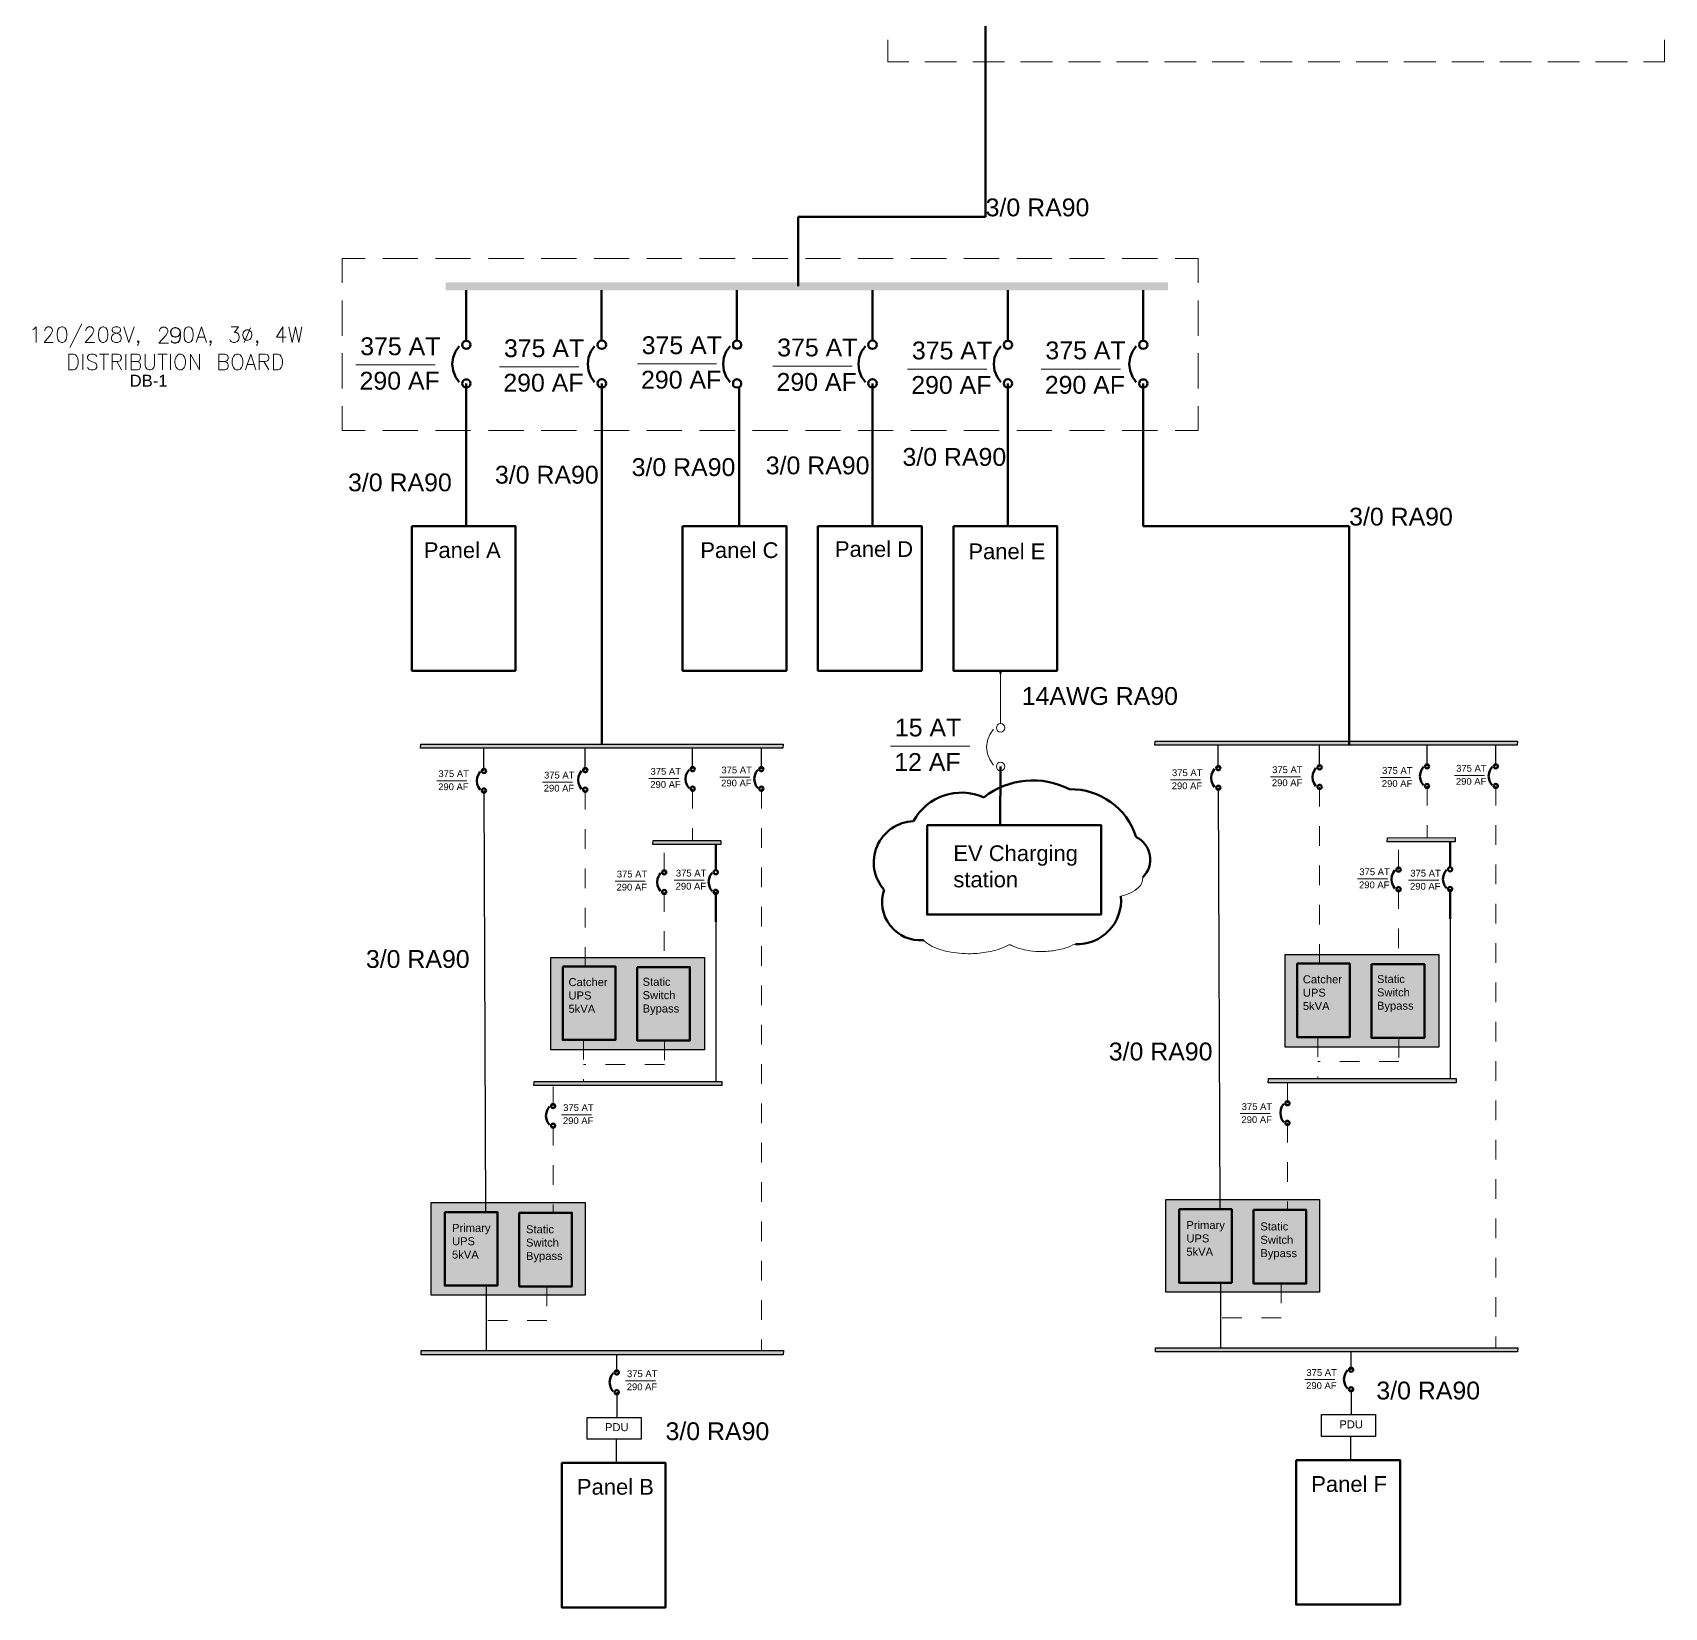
# Model space of a CAD drawing. Header units: inches. Extents: x 17.7 to 26.4, y 6.6 to 22.4.
# Drawn here: x 17.73 to 26.03, y 6.63 to 14.64 of the extents above; entities that cross this region are included whole.
import ezdxf

# ---------------------------------------------------------------- set-up
doc = ezdxf.new("R2010")
doc.units = ezdxf.units.IN
doc.header["$LTSCALE"] = 0.2
doc.header["$MEASUREMENT"] = 0
doc.linetypes.add('ACAD_ISO02W100', pattern=[15, 12, -3])
doc.linetypes.add('HIDDEN', pattern=[0.375, 0.25, -0.125])
doc.layers.add('dotted', color=7, linetype='HIDDEN', lineweight=18)
doc.layers.add('Layer 1', color=7, linetype='Continuous', lineweight=15)
doc.layers.add('PDF_Geometry', color=7, linetype='Continuous')
doc.layers.add('PDF_Solid Fills', color=7, linetype='Continuous')
doc.styles.get("Standard").update_dxf_attribs({"font": 'arial.ttf'})

msp = doc.modelspace()

# ---------------------------------------------------------------- hatches: boundary and pattern name
at = {"transparency": 33554457}
h = msp.add_hatch(color=4, dxfattribs=at)
h.dxf.hatch_style = 1
h.paths.add_polyline_path([(20.3646, 9.9382), (21.1466, 9.9382), (21.1466, 9.4673), (20.3646, 9.4673)])
h = msp.add_hatch(color=4, dxfattribs=at)
h.dxf.hatch_style = 1
h.paths.add_polyline_path([(24.1, 9.9526), (24.882, 9.9526), (24.882, 9.4817), (24.1, 9.4817)])
h = msp.add_hatch(color=4, dxfattribs=at)
h.dxf.hatch_style = 1
h.paths.add_polyline_path([(19.7572, 8.6917), (20.5392, 8.6917), (20.5392, 8.2208), (19.7572, 8.2208)])
h = msp.add_hatch(color=4, dxfattribs=at)
h.dxf.hatch_style = 1
h.paths.add_polyline_path([(23.4926, 8.7061), (24.2746, 8.7061), (24.2746, 8.2352), (23.4926, 8.2352)])
at = {"layer": 'PDF_Solid Fills', "true_color": 0x808080}
h = msp.add_hatch(color=8, dxfattribs=at)
h.dxf.hatch_style = 1
h.paths.add_polyline_path([(19.7033, 11.0233), (21.5462, 11.0233), (21.5456, 11.0025), (19.7028, 11.0025)])
h = msp.add_hatch(color=8, dxfattribs=at)
h.dxf.hatch_style = 1
h.paths.add_polyline_path([(23.4387, 11.0376), (25.2815, 11.0376), (25.281, 11.0168), (23.4381, 11.0168)])
h = msp.add_hatch(color=8, dxfattribs=at)
h.dxf.hatch_style = 1
h.paths.add_polyline_path([(24.6202, 10.547), (24.9655, 10.5475), (24.965, 10.5267), (24.6197, 10.5262)])
h = msp.add_hatch(color=8, dxfattribs=at)
h.dxf.hatch_style = 1
h.paths.add_polyline_path([(20.8849, 10.5327), (21.2302, 10.5331), (21.2296, 10.5123), (20.8843, 10.5119)])
h = msp.add_hatch(color=8, dxfattribs=at)
h.dxf.hatch_style = 1
h.paths.add_polyline_path([(20.2796, 9.3071), (21.2351, 9.3071), (21.2346, 9.2863), (20.2791, 9.2863)])
h = msp.add_hatch(color=8, dxfattribs=at)
h.dxf.hatch_style = 1
h.paths.add_polyline_path([(24.015, 9.3214), (24.9705, 9.3214), (24.9699, 9.3006), (24.0144, 9.3006)])
h = msp.add_hatch(color=8, dxfattribs=at)
h.dxf.hatch_style = 1
h.paths.add_polyline_path([(19.7054, 7.9381), (21.5482, 7.9381), (21.5477, 7.9173), (19.7048, 7.9173)])
h = msp.add_hatch(color=8, dxfattribs=at)
h.dxf.hatch_style = 1
h.paths.add_polyline_path([(23.4408, 7.9524), (25.2836, 7.9524), (25.283, 7.9316), (23.4402, 7.9316)])

# ---------------------------------------------------------------- linework, layer by layer
at = {"linetype": 'ACAD_ISO02W100', "lineweight": 90}
for p, q in [((22.5768, 14.7002), (22.5768, 13.704)), ((19.9351, 12.8569), (19.9351, 12.5586)), ((20.6243, 12.8573), (20.6243, 12.5586)), ((21.3234, 12.8374), (21.3234, 12.5586)), ((22.0009, 12.8573), (22.0009, 12.5586)), ((22.6901, 12.8569), (22.6901, 12.5586)), ((23.3784, 12.8569), (23.3784, 12.5586)), ((19.9351, 12.5586), (19.9351, 12.3895)), ((21.3234, 12.5586), (21.3234, 12.1313)), ((22.0009, 12.5586), (22.0009, 12.1313)), ((22.6901, 12.5586), (22.6901, 12.1313)), ((23.3784, 12.5586), (23.3784, 12.1313)), ((19.9351, 12.3895), (19.9351, 12.1313)), ((21.2039, 10.2714), (21.2039, 10.1196)), ((24.9393, 10.2857), (24.9393, 10.134))]:
    msp.add_line(p, q, dxfattribs=at)
at = {"lineweight": 90}
for p, q in [((22.5768, 13.704), (21.6229, 13.704)), ((21.6229, 13.704), (21.6229, 13.3512)), ((20.6243, 12.5586), (20.6243, 11.0233)), ((23.3784, 12.1313), (24.4257, 12.1313)), ((24.4257, 12.1313), (24.4257, 11.0168)), ((22.653, 11.3822), (22.653, 11.3963)), ((22.653, 10.9089), (22.6508, 10.6108))]:
    msp.add_line(p, q, dxfattribs=at)
for p, q in [((20.0354, 8.2691), (20.0354, 7.9381)), ((23.7707, 8.2835), (23.7707, 7.9524)), ((20.7003, 7.8271), (20.7003, 7.9173)), ((24.4357, 7.8414), (24.4357, 7.9316)), ((20.7003, 7.727), (20.7003, 7.599)), ((24.4357, 7.7413), (24.4357, 7.6133)), ((20.6967, 7.4875), (20.6967, 7.3693)), ((24.4321, 7.5018), (24.4321, 7.3837))]:
    msp.add_line(p, q)
msp.add_lwpolyline([(22.2791, 10.6108), (23.1641, 10.6108), (23.1641, 10.1562), (22.2791, 10.1562)], close=True, dxfattribs=at)
at = {"color": 251, "true_color": 0x636466}
for points in [[(20.3646, 9.9382), (21.1466, 9.9382), (21.1466, 9.4673), (20.3646, 9.4673)], [(24.1, 9.9526), (24.882, 9.9526), (24.882, 9.4817), (24.1, 9.4817)]]:
    msp.add_lwpolyline(points, close=True, dxfattribs=at)
for points in [[(20.3646, 9.9382), (21.1466, 9.9382), (21.1466, 9.4673), (20.3646, 9.4673)], [(24.1, 9.9526), (24.882, 9.9526), (24.882, 9.4817), (24.1, 9.4817)], [(19.7572, 8.6917), (20.5392, 8.6917), (20.5392, 8.2208), (19.7572, 8.2208)], [(23.4926, 8.7061), (24.2746, 8.7061), (24.2746, 8.2352), (23.4926, 8.2352)], [(20.5504, 7.599), (20.8251, 7.599), (20.8251, 7.4875), (20.5504, 7.4875)], [(24.2858, 7.6133), (24.5604, 7.6133), (24.5604, 7.5018), (24.2858, 7.5018)]]:
    msp.add_lwpolyline(points, close=True)
at = {"lineweight": 90}
for centre, radius, start, end in [((22.8177, 10.4367), 0.4019, 62.43099, 128.34817), ((23.0118, 10.4474), 0.3457, 17.31374, 91.35612), ((22.4546, 10.4972), 0.279, 65.93936, 151.43858), ((22.2171, 10.4212), 0.2095, 92.06174, 221.71025), ((23.2881, 10.436), 0.1263, 314.60708, 64.81324), ((22.2437, 10.2191), 0.1935, 161.09181, 274.83103), ((23.0416, 10.2292), 0.2244, 267.86789, 5.01698)]:
    msp.add_arc(centre, radius, start, end, dxfattribs=at)
at = {"layer": 'dotted'}
for p, q in [((20.5402, 10.7907), (20.5402, 9.8926)), ((21.0865, 10.7957), (21.0865, 10.533)), ((21.436, 10.7957), (21.436, 7.9381)), ((24.2756, 10.8051), (24.2756, 9.9069)), ((24.8219, 10.81), (24.8219, 10.5473)), ((25.1714, 10.81), (25.1714, 7.9524)), ((20.9417, 10.3707), (20.9417, 10.5126)), ((24.6771, 10.3851), (24.6771, 10.5269)), ((20.9417, 10.2707), (20.9417, 9.8881)), ((24.6771, 10.285), (24.6771, 9.9024)), ((20.5309, 9.5186), (20.5309, 9.3071)), ((20.9427, 9.5147), (20.9427, 9.3942)), ((24.2663, 9.533), (24.2663, 9.3214)), ((24.678, 9.529), (24.678, 9.4085)), ((20.9427, 9.3942), (20.5309, 9.3942)), ((24.678, 9.4085), (24.2663, 9.4085)), ((24.1122, 9.1966), (24.1122, 9.3006)), ((20.3769, 9.1823), (20.3769, 9.2863)), ((20.3769, 9.0822), (20.3769, 8.6392)), ((24.1122, 9.0965), (24.1122, 8.6535)), ((20.3449, 8.2652), (20.3449, 8.0914)), ((24.0803, 8.2795), (24.0803, 8.1057)), ((20.3449, 8.0914), (20.0354, 8.0914)), ((24.0803, 8.1057), (23.7707, 8.1057))]:
    msp.add_line(p, q, dxfattribs=at)
at = {"layer": 'Layer 1'}
for points, knots in [([(23.3768, 10.3461), (23.3761, 10.3213), (23.3681, 10.3066), (23.3554, 10.2948), (23.3297, 10.271), (23.2981, 10.2584), (23.2651, 10.2488)], [0, 0, 0, 0, 1, 1, 1, 2, 2, 2, 2]), ([(23.0332, 10.0049), (23.0288, 10.0047), (23.0239, 10.0037), (23.02, 10.0016), (22.9888, 9.9849), (22.9551, 9.9771), (22.9204, 9.9722), (22.8962, 9.9688), (22.8719, 9.9672), (22.8475, 9.9681), (22.8068, 9.9697), (22.7669, 9.976), (22.7285, 9.99), (22.7211, 9.9927), (22.7139, 9.9962), (22.7069, 9.9998), (22.7013, 10.0028), (22.6964, 10.0029), (22.6907, 9.9998), (22.6589, 9.9823), (22.6245, 9.9723), (22.5891, 9.9659), (22.5601, 9.9607), (22.531, 9.9576), (22.5014, 9.9571), (22.4621, 9.9566), (22.4233, 9.96), (22.385, 9.968), (22.3536, 9.9746), (22.3231, 9.9839), (22.2949, 9.9996), (22.2819, 10.0068), (22.27, 10.0153), (22.26, 10.0263)], [7, 7, 7, 7, 8, 8, 8, 9, 9, 9, 10, 10, 10, 11, 11, 11, 12, 12, 12, 13, 13, 13, 14, 14, 14, 15, 15, 15, 16, 16, 16, 17, 17, 17, 18, 18, 18, 18])]:
    msp.add_open_spline(points, degree=3, knots=knots, dxfattribs=at)
at = {"layer": 'PDF_Geometry', "lineweight": 9}
for points in [[(22.1859, 14.4927), (22.0792, 14.4927), (22.0792, 14.6043)], [(26.0292, 14.6043), (26.0292, 14.4927), (25.9225, 14.4927)], [(22.4293, 14.4927), (22.2676, 14.4927)], [(22.6726, 14.4927), (22.5109, 14.4927)], [(22.9176, 14.4927), (22.7542, 14.4927)], [(23.1609, 14.4927), (22.9976, 14.4927)], [(23.4042, 14.4927), (23.2426, 14.4927)], [(23.6476, 14.4927), (23.4859, 14.4927)], [(23.8925, 14.4927), (23.7292, 14.4927)], [(24.1359, 14.4927), (23.9726, 14.4927)], [(24.3792, 14.4927), (24.2176, 14.4927)], [(24.6225, 14.4927), (24.4609, 14.4927)], [(24.8676, 14.4927), (24.7042, 14.4927)], [(25.1109, 14.4927), (24.9475, 14.4927)], [(25.3542, 14.4927), (25.1925, 14.4927)], [(25.5975, 14.4927), (25.4359, 14.4927)], [(25.8425, 14.4927), (25.6792, 14.4927)], [(19.303, 13.369), (19.303, 13.4921), (19.4206, 13.4921)], [(19.5107, 13.4921), (19.6889, 13.4921)], [(19.7789, 13.4921), (19.9572, 13.4921)], [(20.0472, 13.4921), (20.2272, 13.4921)], [(20.3154, 13.4921), (20.4955, 13.4921)], [(20.5855, 13.4921), (20.7637, 13.4921)], [(20.8538, 13.4921), (21.032, 13.4921)], [(21.122, 13.4921), (21.3021, 13.4921)], [(21.3903, 13.4921), (21.5703, 13.4921)], [(21.6604, 13.4921), (21.8386, 13.4921)], [(21.9286, 13.4921), (22.1068, 13.4921)], [(22.1968, 13.4921), (22.3769, 13.4921)], [(22.4651, 13.4921), (22.6452, 13.4921)], [(22.7352, 13.4921), (22.9134, 13.4921)], [(23.0034, 13.4921), (23.1817, 13.4921)], [(23.2717, 13.4921), (23.4518, 13.4921)], [(23.54, 13.4921), (23.6576, 13.4921), (23.6576, 13.369)], [(19.303, 13.0989), (19.303, 13.279)], [(23.6576, 13.279), (23.6576, 13.0989)], [(17.7292, 13.1305), (17.7359, 13.1338), (17.7475, 13.1455), (17.7475, 13.0655)], [(17.7909, 13.1255), (17.7909, 13.1305), (17.7942, 13.1372), (17.7975, 13.1405), (17.8042, 13.1455), (17.8175, 13.1455), (17.8242, 13.1405), (17.8275, 13.1372), (17.8309, 13.1305), (17.8309, 13.1222), (17.8275, 13.1155), (17.8209, 13.1039), (17.7875, 13.0655), (17.8342, 13.0655)], [(17.9792, 13.1605), (17.9192, 13.0405)], [(17.9992, 13.1255), (17.9992, 13.1305), (18.0025, 13.1372), (18.0059, 13.1405), (18.0142, 13.1455), (18.0275, 13.1455), (18.0342, 13.1405), (18.0376, 13.1372), (18.0409, 13.1305), (18.0409, 13.1222), (18.0376, 13.1155), (18.0309, 13.1039), (17.9959, 13.0655), (18.0442, 13.0655)], [(18.1925, 13.1455), (18.2192, 13.0655), (18.2459, 13.1455)], [(18.3752, 13.1227), (18.3752, 13.1277), (18.3785, 13.1344), (18.3819, 13.1377), (18.3885, 13.1427), (18.4036, 13.1427), (18.4102, 13.1377), (18.4135, 13.1344), (18.4169, 13.1277), (18.4169, 13.1193), (18.4135, 13.1127), (18.4069, 13.101), (18.3719, 13.0627), (18.4202, 13.0627)], [(18.5608, 13.0655), (18.5875, 13.1455), (18.6142, 13.0655)], [(18.7392, 13.1455), (18.7759, 13.1455), (18.7558, 13.1155), (18.7659, 13.1155), (18.7725, 13.1105), (18.7759, 13.1072), (18.7792, 13.0955), (18.7792, 13.0888), (18.7759, 13.0772), (18.7692, 13.0705), (18.7592, 13.0655), (18.7492, 13.0655), (18.7392, 13.0705), (18.7358, 13.0739), (18.7325, 13.0805)], [(18.8375, 13.1405), (18.8058, 13.0655)], [(19.0025, 13.0655), (19.0025, 13.1455), (18.9692, 13.0922), (19.0192, 13.0922)], [(19.0325, 13.1455), (19.0492, 13.0655), (19.0658, 13.1455), (19.0825, 13.0655), (19.0992, 13.1455)], [(18.2692, 13.0705), (18.2659, 13.0655), (18.2625, 13.0705), (18.2659, 13.0739), (18.2692, 13.0705), (18.2692, 13.0622), (18.2659, 13.0555), (18.2625, 13.0505)], [(18.5709, 13.0922), (18.6042, 13.0922)], [(18.6375, 13.0705), (18.6342, 13.0655), (18.6309, 13.0705), (18.6342, 13.0739), (18.6375, 13.0705), (18.6375, 13.0622), (18.6342, 13.0555), (18.6309, 13.0505)], [(18.8742, 13.0705), (18.8708, 13.0655), (18.8675, 13.0705), (18.8708, 13.0739), (18.8742, 13.0705), (18.8742, 13.0622), (18.8708, 13.0555), (18.8675, 13.0505)], [(17.9853, 13.0053), (17.9853, 12.927)], [(18.0553, 12.9937), (18.0487, 13.002), (18.0387, 13.0053), (18.0254, 13.0053), (18.0153, 13.002), (18.0087, 12.9937), (18.0087, 12.987), (18.012, 12.9787), (18.0153, 12.9753), (18.022, 12.972), (18.042, 12.9637), (18.0487, 12.9603), (18.052, 12.957), (18.0553, 12.9487), (18.0553, 12.9387), (18.0487, 12.9303), (18.0387, 12.927), (18.0254, 12.927), (18.0153, 12.9303), (18.0087, 12.9387)], [(18.0687, 13.0053), (18.117, 13.0053)], [(18.092, 13.0053), (18.092, 12.927)], [(18.1337, 12.927), (18.1337, 13.0053), (18.1637, 13.0053), (18.1737, 13.002), (18.177, 12.9986), (18.1804, 12.9903), (18.1804, 12.9836), (18.177, 12.9753), (18.1737, 12.972), (18.1637, 12.9686), (18.1337, 12.9686)], [(18.157, 12.9686), (18.1804, 12.927)], [(18.2037, 13.0053), (18.2037, 12.927)], [(18.262, 12.9686), (18.272, 12.9637), (18.2753, 12.9603), (18.2787, 12.9536), (18.2787, 12.942), (18.2753, 12.9336), (18.272, 12.9303), (18.262, 12.927), (18.2303, 12.927), (18.2303, 13.0053), (18.262, 13.0053), (18.272, 13.002), (18.2753, 12.9986), (18.2787, 12.9903), (18.2787, 12.9836), (18.2753, 12.9753), (18.272, 12.972), (18.262, 12.9686), (18.2303, 12.9686)], [(18.302, 13.0053), (18.302, 12.9487), (18.3053, 12.9387), (18.312, 12.9303), (18.322, 12.927), (18.3287, 12.927), (18.3387, 12.9303), (18.3453, 12.9387), (18.3487, 12.9487), (18.3487, 13.0053)], [(18.3653, 13.0053), (18.4137, 13.0053)], [(18.3903, 13.0053), (18.3903, 12.927)], [(18.4303, 13.0053), (18.4303, 12.927)], [(18.532, 12.927), (18.532, 13.0053), (18.5787, 12.927), (18.5787, 13.0053)], [(18.707, 12.9686), (18.717, 12.9637), (18.7203, 12.9603), (18.7237, 12.9536), (18.7237, 12.942), (18.7203, 12.9336), (18.717, 12.9303), (18.707, 12.927), (18.677, 12.927), (18.677, 13.0053), (18.707, 13.0053), (18.717, 13.002), (18.7203, 12.9986), (18.7237, 12.9903), (18.7237, 12.9836), (18.7203, 12.9753), (18.717, 12.972), (18.707, 12.9686), (18.677, 12.9686)], [(18.812, 12.927), (18.8387, 13.0053), (18.8653, 12.927)], [(18.822, 12.9536), (18.8553, 12.9536)], [(18.882, 12.927), (18.882, 13.0053), (18.912, 13.0053), (18.9237, 13.002), (18.927, 12.9986), (18.9303, 12.9903), (18.9303, 12.9836), (18.927, 12.9753), (18.9237, 12.972), (18.912, 12.9686), (18.882, 12.9686)], [(18.9053, 12.9686), (18.9303, 12.927)], [(19.303, 12.8307), (19.303, 13.0107)], [(19.3732, 12.951), (19.7766, 12.951)], [(20.8051, 12.9563), (21.2085, 12.9563)], [(23.6576, 13.0107), (23.6576, 12.8307)], [(20.1045, 12.941), (20.5078, 12.941)], [(21.4943, 12.9448), (21.8976, 12.9448)], [(22.1796, 12.9295), (22.5829, 12.9295)], [(22.8587, 12.9299), (23.262, 12.9299)], [(19.4206, 12.6176), (19.303, 12.6176), (19.303, 12.7407)], [(23.6576, 12.7407), (23.6576, 12.6176), (23.54, 12.6176)], [(19.6889, 12.6176), (19.5107, 12.6176)], [(19.9572, 12.6176), (19.7789, 12.6176)], [(20.2272, 12.6176), (20.0472, 12.6176)], [(20.4955, 12.6176), (20.3154, 12.6176)], [(20.7637, 12.6176), (20.5855, 12.6176)], [(21.032, 12.6176), (20.8538, 12.6176)], [(21.3021, 12.6176), (21.122, 12.6176)], [(21.5703, 12.6176), (21.3903, 12.6176)], [(21.8386, 12.6176), (21.6604, 12.6176)], [(22.1068, 12.6176), (21.9286, 12.6176)], [(22.3769, 12.6176), (22.1968, 12.6176)], [(22.6452, 12.6176), (22.4651, 12.6176)], [(22.9134, 12.6176), (22.7352, 12.6176)], [(23.1817, 12.6176), (23.0034, 12.6176)], [(23.4518, 12.6176), (23.2717, 12.6176)], [(22.653, 11.1272), (22.653, 11.3822)], [(22.653, 11.1272), (22.653, 11.3822)], [(22.6163, 10.9155), (22.598, 10.9438), (22.5864, 10.9738), (22.5813, 11.0072), (22.5864, 11.0405), (22.598, 11.0722), (22.6163, 11.0988)], [(22.6163, 10.9155), (22.598, 10.9438), (22.5864, 10.9738), (22.5813, 11.0072), (22.5864, 11.0405), (22.598, 11.0722), (22.6163, 11.0988)], [(22.093, 11.0119), (22.4964, 11.0119)], [(19.7849, 10.8362), (19.9379, 10.8362)], [(20.322, 10.829), (20.475, 10.829)], [(20.8639, 10.8481), (21.0169, 10.8481)], [(21.2244, 10.8553), (21.3773, 10.8553)], [(23.5163, 10.8411), (23.6692, 10.8411)], [(24.0257, 10.8564), (24.1787, 10.8564)], [(24.585, 10.8526), (24.7379, 10.8526)], [(24.9619, 10.8637), (25.1148, 10.8637)], [(20.6921, 10.3258), (20.845, 10.3258)], [(20.9928, 10.3305), (21.1458, 10.3305)], [(24.469, 10.3374), (24.622, 10.3374)], [(24.7285, 10.3302), (24.8814, 10.3302)], [(20.4195, 9.1381), (20.5725, 9.1381)], [(23.8709, 9.1434), (24.0239, 9.1434)], [(20.7442, 7.7845), (20.8971, 7.7845)], [(24.1999, 7.7908), (24.3529, 7.7908)]]:
    msp.add_lwpolyline(points, dxfattribs=at)
at = {"layer": 'PDF_Geometry', "lineweight": 50}
for points in [[(19.9351, 13.0757), (19.9351, 13.3307)], [(20.6234, 13.0757), (20.6234, 13.3307)], [(21.3117, 13.0757), (21.3117, 13.3307)], [(22.0018, 13.0757), (22.0018, 13.3307)], [(22.6901, 13.0757), (22.6901, 13.3307)], [(23.3784, 13.0757), (23.3784, 13.3307)], [(19.8985, 12.864), (19.8801, 12.8907), (19.8685, 12.9224), (19.8635, 12.9557), (19.8685, 12.9891), (19.8801, 13.019), (19.8985, 13.0474)], [(20.5868, 12.864), (20.5684, 12.8907), (20.5568, 12.9224), (20.5534, 12.9557), (20.5568, 12.9891), (20.5684, 13.019), (20.5868, 13.0474)], [(21.2768, 12.864), (21.2568, 12.8907), (21.2451, 12.9224), (21.2418, 12.9557), (21.2451, 12.9891), (21.2568, 13.019), (21.2768, 13.0474)], [(21.9651, 12.864), (21.9451, 12.8907), (21.9334, 12.9224), (21.9301, 12.9557), (21.9334, 12.9891), (21.9451, 13.019), (21.9651, 13.0474)], [(22.6534, 12.864), (22.6351, 12.8907), (22.6217, 12.9224), (22.6184, 12.9557), (22.6217, 12.9891), (22.6351, 13.019), (22.6534, 13.0474)], [(23.3417, 12.864), (23.3234, 12.8907), (23.3117, 12.9224), (23.3067, 12.9557), (23.3117, 12.9891), (23.3234, 13.019), (23.3417, 13.0474)], [(20.0062, 10.79), (19.9969, 10.8036), (19.9909, 10.8197), (19.9884, 10.8367), (19.9909, 10.8536), (19.9969, 10.8689), (20.0062, 10.8833)], [(20.5215, 10.7944), (20.5122, 10.808), (20.5063, 10.8241), (20.5037, 10.841), (20.5063, 10.858), (20.5122, 10.8733), (20.5215, 10.8877)], [(21.0679, 10.7993), (21.0586, 10.8129), (21.0526, 10.829), (21.0501, 10.846), (21.0526, 10.8629), (21.0586, 10.8782), (21.0679, 10.8926)], [(21.4173, 10.7993), (21.408, 10.8129), (21.4021, 10.829), (21.3995, 10.846), (21.4021, 10.8629), (21.408, 10.8782), (21.4173, 10.8926)], [(23.7416, 10.8043), (23.7322, 10.8179), (23.7263, 10.834), (23.7238, 10.851), (23.7263, 10.868), (23.7322, 10.8832), (23.7416, 10.8976)], [(24.2569, 10.8087), (24.2476, 10.8223), (24.2416, 10.8384), (24.2391, 10.8554), (24.2416, 10.8723), (24.2476, 10.8876), (24.2569, 10.902)], [(24.8032, 10.8136), (24.7939, 10.8272), (24.788, 10.8433), (24.7854, 10.8603), (24.788, 10.8772), (24.7939, 10.8925), (24.8032, 10.9069)], [(25.1527, 10.8136), (25.1434, 10.8272), (25.1374, 10.8433), (25.1349, 10.8603), (25.1374, 10.8772), (25.1434, 10.8925), (25.1527, 10.9069)], [(21.2039, 10.3828), (21.2039, 10.5125)], [(24.9392, 10.3971), (24.9392, 10.5268)], [(24.6584, 10.2887), (24.6491, 10.3022), (24.6432, 10.3184), (24.6406, 10.3353), (24.6432, 10.3523), (24.6491, 10.3675), (24.6584, 10.3819)], [(24.9206, 10.2894), (24.9113, 10.303), (24.9053, 10.3191), (24.9028, 10.336), (24.9053, 10.353), (24.9113, 10.3683), (24.9206, 10.3827)], [(20.9231, 10.2743), (20.9138, 10.2879), (20.9078, 10.304), (20.9053, 10.321), (20.9078, 10.3379), (20.9138, 10.3532), (20.9231, 10.3676)], [(21.1852, 10.2751), (21.1759, 10.2886), (21.17, 10.3048), (21.1674, 10.3217), (21.17, 10.3387), (21.1759, 10.3539), (21.1852, 10.3684)], [(20.3582, 9.0858), (20.3489, 9.0994), (20.3429, 9.1155), (20.3404, 9.1325), (20.3429, 9.1495), (20.3489, 9.1647), (20.3582, 9.1791)], [(24.0936, 9.1002), (24.0842, 9.1137), (24.0783, 9.1299), (24.0758, 9.1468), (24.0783, 9.1638), (24.0842, 9.179), (24.0936, 9.1935)], [(20.6817, 7.7306), (20.6723, 7.7442), (20.6664, 7.7603), (20.6639, 7.7773), (20.6664, 7.7943), (20.6723, 7.8095), (20.6817, 7.8239)], [(24.417, 7.745), (24.4077, 7.7585), (24.4018, 7.7747), (24.3992, 7.7916), (24.4018, 7.8086), (24.4077, 7.8238), (24.417, 7.8383)]]:
    msp.add_lwpolyline(points, dxfattribs=at)
at = {"layer": 'PDF_Geometry', "lineweight": 9}
for points in [[(17.8759, 13.1455), (17.8642, 13.1405), (17.8575, 13.1305), (17.8542, 13.1105), (17.8542, 13.1005), (17.8575, 13.0805), (17.8642, 13.0705), (17.8759, 13.0655), (17.8825, 13.0655), (17.8925, 13.0705), (17.8992, 13.0805), (17.9025, 13.1005), (17.9025, 13.1105), (17.8992, 13.1305), (17.8925, 13.1405), (17.8825, 13.1455)], [(18.0842, 13.1455), (18.0742, 13.1405), (18.0675, 13.1305), (18.0642, 13.1105), (18.0642, 13.1005), (18.0675, 13.0805), (18.0742, 13.0705), (18.0842, 13.0655), (18.0909, 13.0655), (18.1009, 13.0705), (18.1075, 13.0805), (18.1109, 13.1005), (18.1109, 13.1105), (18.1075, 13.1305), (18.1009, 13.1405), (18.0909, 13.1455)], [(18.1492, 13.1455), (18.1375, 13.1405), (18.1342, 13.1338), (18.1342, 13.1255), (18.1375, 13.1189), (18.1442, 13.1155), (18.1592, 13.1105), (18.1692, 13.1072), (18.1759, 13.1005), (18.1792, 13.0922), (18.1792, 13.0805), (18.1759, 13.0739), (18.1725, 13.0705), (18.1625, 13.0655), (18.1492, 13.0655), (18.1375, 13.0705), (18.1342, 13.0739), (18.1309, 13.0805), (18.1309, 13.0922), (18.1342, 13.1005), (18.1409, 13.1072), (18.1525, 13.1105), (18.1659, 13.1155), (18.1725, 13.1189), (18.1759, 13.1255), (18.1759, 13.1338), (18.1725, 13.1405), (18.1625, 13.1455)], [(18.5192, 13.1455), (18.5092, 13.1405), (18.5025, 13.1305), (18.4992, 13.1105), (18.4992, 13.1005), (18.5025, 13.0805), (18.5092, 13.0705), (18.5192, 13.0655), (18.5259, 13.0655), (18.5359, 13.0705), (18.5425, 13.0805), (18.5459, 13.1005), (18.5459, 13.1105), (18.5425, 13.1305), (18.5359, 13.1405), (18.5259, 13.1455)], [(18.8159, 13.1305), (18.8092, 13.1255), (18.8025, 13.1189), (18.7992, 13.1072), (18.7992, 13.1005), (18.8025, 13.0888), (18.8092, 13.0805), (18.8159, 13.0772), (18.8259, 13.0772), (18.8342, 13.0805), (18.8408, 13.0888), (18.8442, 13.1005), (18.8442, 13.1072), (18.8408, 13.1189), (18.8342, 13.1255), (18.8259, 13.1305)], [(17.9137, 12.927), (17.9137, 13.0053), (17.937, 13.0053), (17.947, 13.002), (17.9537, 12.9937), (17.957, 12.987), (17.9603, 12.9753), (17.9603, 12.957), (17.957, 12.9453), (17.9537, 12.9387), (17.947, 12.9303), (17.937, 12.927)], [(18.7637, 13.0053), (18.757, 13.002), (18.7503, 12.9937), (18.747, 12.987), (18.7437, 12.9753), (18.7437, 12.957), (18.747, 12.9453), (18.7503, 12.9387), (18.757, 12.9303), (18.7637, 12.927), (18.777, 12.927), (18.7853, 12.9303), (18.792, 12.9387), (18.7953, 12.9453), (18.7987, 12.957), (18.7987, 12.9753), (18.7953, 12.987), (18.792, 12.9937), (18.7853, 13.002), (18.777, 13.0053)], [(18.9537, 12.927), (18.9537, 13.0053), (18.977, 13.0053), (18.987, 13.002), (18.9937, 12.9937), (18.997, 12.987), (19.0003, 12.9753), (19.0003, 12.957), (18.997, 12.9453), (18.9937, 12.9387), (18.987, 12.9303), (18.977, 12.927)]]:
    msp.add_lwpolyline(points, close=True, dxfattribs=at)
at = {"layer": 'PDF_Geometry', "lineweight": 30}
msp.add_lwpolyline([(18.48, 13.1159), (18.4767, 13.1042), (18.4684, 13.0959), (18.4567, 13.0926), (18.4534, 13.0926), (18.4417, 13.0959), (18.4351, 13.1042), (18.4317, 13.1159), (18.4317, 13.1192), (18.4351, 13.1309), (18.4417, 13.1376), (18.4534, 13.1409), (18.4567, 13.1409), (18.4684, 13.1376), (18.4767, 13.1309), (18.48, 13.1159), (18.48, 13.0959), (18.4767, 13.0776), (18.4684, 13.0659), (18.4567, 13.0626), (18.45, 13.0626), (18.4384, 13.0659), (18.4351, 13.0742)], dxfattribs=at)
at = {"layer": 'PDF_Geometry', "lineweight": 50}
for points in [[(21.3117, 13.0324), (21.3018, 13.0357), (21.2934, 13.0424), (21.2918, 13.054), (21.2934, 13.064), (21.3018, 13.0724), (21.3117, 13.0757), (21.3234, 13.0724), (21.3318, 13.064), (21.3334, 13.054), (21.3318, 13.0424), (21.3234, 13.0357)], [(21.3117, 12.8357), (21.3018, 12.8374), (21.2934, 12.8457), (21.2918, 12.8574), (21.2934, 12.8674), (21.3018, 12.8757), (21.3117, 12.879), (21.3234, 12.8757), (21.3318, 12.8674), (21.3334, 12.8574), (21.3318, 12.8457), (21.3234, 12.8374)], [(19.6583, 12.1313), (19.6583, 11.3963), (20.185, 11.3963), (20.185, 12.1313)], [(21.0349, 12.1313), (21.0349, 11.3963), (21.5633, 11.3963), (21.5633, 12.1313)], [(21.7233, 12.1313), (21.7233, 11.3963), (22.2516, 11.3963), (22.2516, 12.1313)], [(22.4133, 12.1313), (22.4133, 11.3963), (22.9399, 11.3963), (22.9399, 12.1313)], [(20.426, 9.8926), (20.426, 9.5186), (20.694, 9.5186), (20.694, 9.8926)], [(20.805, 9.8887), (20.805, 9.5147), (21.0729, 9.5147), (21.0729, 9.8887)], [(24.1613, 9.9069), (24.1613, 9.533), (24.4293, 9.533), (24.4293, 9.9069)], [(24.5403, 9.903), (24.5403, 9.529), (24.8083, 9.529), (24.8083, 9.903)], [(19.8253, 8.6431), (19.8253, 8.2691), (20.0933, 8.2691), (20.0933, 8.6431)], [(20.2043, 8.6392), (20.2043, 8.2652), (20.4723, 8.2652), (20.4723, 8.6392)], [(23.5607, 8.6574), (23.5607, 8.2835), (23.8286, 8.2835), (23.8286, 8.6574)], [(23.9396, 8.6535), (23.9396, 8.2795), (24.2076, 8.2795), (24.2076, 8.6535)], [(20.4209, 7.3676), (20.4209, 6.6326), (20.9492, 6.6326), (20.9492, 7.3676)], [(24.1563, 7.3819), (24.1563, 6.6469), (24.6846, 6.6469), (24.6846, 7.3819)]]:
    msp.add_lwpolyline(points, close=True, dxfattribs=at)
for centre, radius in [((19.9351, 13.0535), 0.0211), ((20.6243, 13.054), 0.0216), ((22.0009, 13.054), 0.0216), ((22.6901, 13.0535), 0.0211), ((23.3784, 13.0535), 0.0211), ((19.9351, 12.8569), 0.0211), ((20.6243, 12.8573), 0.0216), ((22.0009, 12.8573), 0.0216), ((22.6901, 12.8569), 0.0212), ((23.3784, 12.8569), 0.0211), ((20.0249, 10.8864), 0.0108), ((20.5402, 10.8908), 0.0108), ((21.0865, 10.8957), 0.0108), ((21.436, 10.8957), 0.0108), ((23.7602, 10.9008), 0.0108), ((24.2756, 10.9051), 0.0108), ((24.8219, 10.91), 0.0108), ((25.1714, 10.91), 0.0108), ((20.0249, 10.7864), 0.0108), ((20.5402, 10.7907), 0.0108), ((21.0865, 10.7957), 0.0108), ((21.436, 10.7957), 0.0108), ((23.7602, 10.8007), 0.0108), ((24.2756, 10.8051), 0.0108), ((24.8219, 10.81), 0.0108), ((25.1714, 10.81), 0.0108), ((20.9417, 10.3707), 0.0108), ((21.2039, 10.3715), 0.0108), ((24.6771, 10.3851), 0.0108), ((24.9393, 10.3858), 0.0108), ((24.6771, 10.285), 0.0108), ((24.9393, 10.2857), 0.0108), ((20.9417, 10.2707), 0.0108), ((21.2039, 10.2714), 0.0108), ((20.3769, 9.1823), 0.0108), ((24.1122, 9.1966), 0.0108), ((20.3769, 9.0822), 0.0108), ((24.1122, 9.0965), 0.0108), ((20.7003, 7.8271), 0.0108), ((24.4357, 7.8414), 0.0108), ((20.7003, 7.727), 0.0108), ((24.4357, 7.7413), 0.0108)]:
    msp.add_circle(centre, radius, dxfattribs=at)
at = {"layer": 'PDF_Geometry', "lineweight": 9}
for centre in [(22.653, 11.1055), (22.653, 11.1055), (22.653, 10.9089), (22.653, 10.9089)]:
    msp.add_circle(centre, 0.0217, dxfattribs=at)
msp.add_ellipse((18.4802, 12.9659), major_axis=(0.0003, 0.0406), ratio=0.672545, start_param=0.252771, end_param=6.535956, dxfattribs=at)
at = {"layer": 'PDF_Solid Fills'}
for p, q in [((20.0249, 10.8864), (20.0249, 11.0025)), ((20.5402, 10.8908), (20.5402, 11.0025)), ((21.0865, 10.8957), (21.0865, 11.0025)), ((21.436, 10.8957), (21.436, 11.0025)), ((23.7602, 10.9008), (23.7602, 11.0168)), ((24.2756, 10.9051), (24.2756, 11.0168)), ((24.8219, 10.91), (24.8219, 11.0168)), ((25.1714, 10.91), (25.1714, 11.0168)), ((23.7602, 10.8007), (23.7681, 8.6574)), ((20.0249, 10.7864), (20.0328, 8.6431)), ((24.9393, 10.134), (24.9393, 9.3214)), ((21.2039, 10.1196), (21.2039, 9.3071))]:
    msp.add_line(p, q, dxfattribs=at)
for points in [[(19.7033, 11.0233), (21.5462, 11.0233), (21.5456, 11.0025), (19.7028, 11.0025)], [(23.4387, 11.0376), (25.2815, 11.0376), (25.281, 11.0168), (23.4381, 11.0168)], [(24.6202, 10.547), (24.9655, 10.5475), (24.965, 10.5267), (24.6197, 10.5262)], [(20.8849, 10.5327), (21.2302, 10.5331), (21.2296, 10.5123), (20.8843, 10.5119)], [(20.2796, 9.3071), (21.2351, 9.3071), (21.2346, 9.2863), (20.2791, 9.2863)], [(24.015, 9.3214), (24.9705, 9.3214), (24.9699, 9.3006), (24.0144, 9.3006)], [(19.7054, 7.9381), (21.5482, 7.9381), (21.5477, 7.9173), (19.7048, 7.9173)], [(23.4408, 7.9524), (25.2836, 7.9524), (25.283, 7.9316), (23.4402, 7.9316)]]:
    msp.add_lwpolyline(points, close=True, dxfattribs=at)
at = {"layer": 'PDF_Solid Fills', "color": 8, "lineweight": 9, "true_color": 0x808080, "transparency": 33554559}
for points in [[(23.5042, 13.3707), (23.5042, 13.3307), (19.8309, 13.3707)], [(23.5042, 13.3307), (19.8309, 13.3707), (19.8309, 13.3307)], [(23.5042, 13.3707), (23.5042, 13.3307), (19.8309, 13.3707)], [(23.5042, 13.3307), (19.8309, 13.3707), (19.8309, 13.3307)]]:
    msp.add_solid(points, dxfattribs=at)

# ---------------------------------------------------------------- texts
at = {"linetype": 'ACAD_ISO02W100', "lineweight": 90, "attachment_point": 1}
for s, width, gutter_width, heights, insert, char_height in [('\\A1;3/0 RA90', 1.39045, 1, [0], (22.5768, 13.7977), 0.0906), ('375 AT', 1.39045, 1, [0], (19.3954, 13.0915), 0.0906), ('375 AT', 1.39045, 1, [0], (20.1267, 13.0815), 0.0906), ('375 AT', 1.39045, 1, [0], (20.8273, 13.0968), 0.0906), ('375 AT', 1.39045, 1, [0], (21.5165, 13.0854), 0.0906), ('375 AT', 1.39045, 1, [0], (22.2018, 13.0701), 0.0906), ('375 AT', 1.39045, 1, [0], (22.8809, 13.0705), 0.0906), ('DB-1', 0.927529, 1, [0], (18.2227, 12.9014), 0.0606), ('290 AF', 1.39045, 1, [0], (19.3921, 12.9162), 0.0906), ('290 AF', 1.39045, 1, [0], (20.1234, 12.9062), 0.0906), ('290 AF', 1.39045, 1, [0], (20.824, 12.9215), 0.0906), ('290 AF', 1.39045, 1, [0], (21.5132, 12.9101), 0.0906), ('290 AF', 1.39045, 1, [0], (22.1985, 12.8947), 0.0906), ('290 AF', 1.39045, 1, [0], (22.8776, 12.8952), 0.0906), ('\\A1;3/0 RA90', 1.39045, 1, [0], (22.1538, 12.5287), 0.0906), ('\\A1;3/0 RA90', 1.39045, 1, [0], (20.7761, 12.4769), 0.0906), ('\\A1;3/0 RA90', 1.39045, 1, [0], (21.4585, 12.4856), 0.0906), ('\\A1;3/0 RA90', 1.39045, 1, [0], (19.3337, 12.3993), 0.0906), ('\\A1;3/0 RA90', 1.39045, 1, [0], (20.0809, 12.4381), 0.0906), ('\\A1;3/0 RA90', 1.39045, 1, [0], (24.4257, 12.225), 0.0906), ('Panel A', 0.409968, 1, [0.6037], (19.7189, 12.0493), 0.08), ('Panel C', 0.409968, 1, [0.6037], (21.1255, 12.0492), 0.08), ('Panel D', 0.409968, 1, [0.6037], (21.8102, 12.0549), 0.08), ('Panel E', 0.409968, 1, [0.6037], (22.4891, 12.0434), 0.08), ('\\A1;14AWG RA90', 1.39045, 1, [0], (22.7604, 11.3127), 0.0906), ('15 AT', 1.39045, 1, [0], (22.1152, 11.1525), 0.0906), ('12 AF', 1.39045, 1, [0], (22.1119, 10.9771), 0.0906), ('375 AT', 0.527284, 0.3792, [0], (19.7934, 10.8895), 0.03436), ('375 AT', 0.527284, 0.3792, [0], (20.3305, 10.8823), 0.03436), ('375 AT', 0.527284, 0.3792, [0], (20.8723, 10.9014), 0.03436), ('375 AT', 0.527284, 0.3792, [0], (21.2328, 10.9086), 0.03436), ('375 AT', 0.527284, 0.3792, [0], (23.5247, 10.8944), 0.03436), ('375 AT', 0.527284, 0.3792, [0], (24.0342, 10.9097), 0.03436), ('375 AT', 0.527284, 0.3792, [0], (24.5934, 10.9059), 0.03436), ('375 AT', 0.527284, 0.3792, [0], (24.9703, 10.917), 0.03436), ('290 AF', 0.527284, 0.3792, [0], (19.7921, 10.823), 0.03436), ('290 AF', 0.527284, 0.3792, [0], (20.3292, 10.8159), 0.03436), ('290 AF', 0.527284, 0.3792, [0], (20.8711, 10.8349), 0.03436), ('290 AF', 0.527284, 0.3792, [0], (21.2315, 10.8421), 0.03436), ('290 AF', 0.527284, 0.3792, [0], (23.5234, 10.8279), 0.03436), ('290 AF', 0.527284, 0.3792, [0], (24.0329, 10.8433), 0.03436), ('290 AF', 0.527284, 0.3792, [0], (24.5922, 10.8394), 0.03436), ('290 AF', 0.527284, 0.3792, [0], (24.969, 10.8505), 0.03436), ('375 AT', 0.527284, 0.3792, [0], (20.7005, 10.3791), 0.03436), ('375 AT', 0.527284, 0.3792, [0], (21.0012, 10.3839), 0.03436), ('375 AT', 0.527284, 0.3792, [0], (24.4775, 10.3907), 0.03436), ('375 AT', 0.527284, 0.3792, [0], (24.7369, 10.3835), 0.03436), ('290 AF', 0.527284, 0.3792, [0], (20.6992, 10.3126), 0.03436), ('290 AF', 0.527284, 0.3792, [0], (21, 10.3174), 0.03436), ('290 AF', 0.527284, 0.3792, [0], (24.4762, 10.3242), 0.03436), ('290 AF', 0.527284, 0.3792, [0], (24.7356, 10.317), 0.03436), ('\\A1;3/0 RA90', 1.39045, 1, [0], (19.4244, 9.9753), 0.0906), ('\\A1;3/0 RA90', 1.39045, 1, [0], (23.2032, 9.5049), 0.0906), ('375 AT', 0.527284, 0.3792, [0], (20.428, 9.1914), 0.03436), ('290 AF', 0.527284, 0.3792, [0], (23.8781, 9.1302), 0.03436), ('375 AT', 0.527284, 0.3792, [0], (23.8794, 9.1967), 0.03436), ('290 AF', 0.527284, 0.3792, [0], (20.4267, 9.1249), 0.03436), ('375 AT', 0.527284, 0.3792, [0], (20.7526, 7.8378), 0.03436), ('375 AT', 0.527284, 0.3792, [0], (24.2084, 7.8441), 0.03436), ('290 AF', 0.527284, 0.3792, [0], (20.7513, 7.7713), 0.03436), ('290 AF', 0.527284, 0.3792, [0], (24.2071, 7.7776), 0.03436), ('\\A1;3/0 RA90', 1.39045, 1, [0], (24.5642, 7.7806), 0.0906), ('\\A1;3/0 RA90', 1.39045, 1, [0], (20.9486, 7.5737), 0.0906), ('Panel F', 0.409968, 1, [0.6037], (24.2332, 7.3), 0.08), ('Panel B', 0.409968, 1, [0.6037], (20.4978, 7.2856), 0.08)]:
    msp.add_mtext_dynamic_manual_height_columns(s, width=width, gutter_width=gutter_width, heights=heights, dxfattribs=dict(at, insert=insert, char_height=char_height))
at = {"lineweight": 90, "insert": (22.4126, 10.5079), "char_height": 0.08, "attachment_point": 1}
msp.add_mtext_dynamic_manual_height_columns('EV Charging station', width=0.885008, gutter_width=1, heights=[0], dxfattribs=at)
at = {"attachment_point": 1}
for s, insert, char_height in [('Catcher UPS^J5kVA', (20.455, 9.8328), 0.040705), ('Static Switch Bypass', (20.8319, 9.8343), 0.040705), ('Catcher UPS\\P5kVA', (24.1903, 9.8471), 0.040705), ('Static Switch Bypass', (24.5673, 9.8486), 0.040705), ('Primary UPS\\P5kVA', (19.8625, 8.5829), 0.040705), ('Static Switch Bypass', (20.2387, 8.5759), 0.040705), ('Primary UPS\\P5kVA', (23.5978, 8.5972), 0.040705), ('Static Switch Bypass', (23.9741, 8.5902), 0.040705), ('PDU', (20.6406, 7.5694), 0.04071), ('PDU', (24.3759, 7.5837), 0.04071)]:
    msp.add_mtext_dynamic_manual_height_columns(s, width=0.211006, gutter_width=0.5088, heights=[0.2386], dxfattribs=dict(at, insert=insert, char_height=char_height))

doc.saveas('drawing.dxf')
